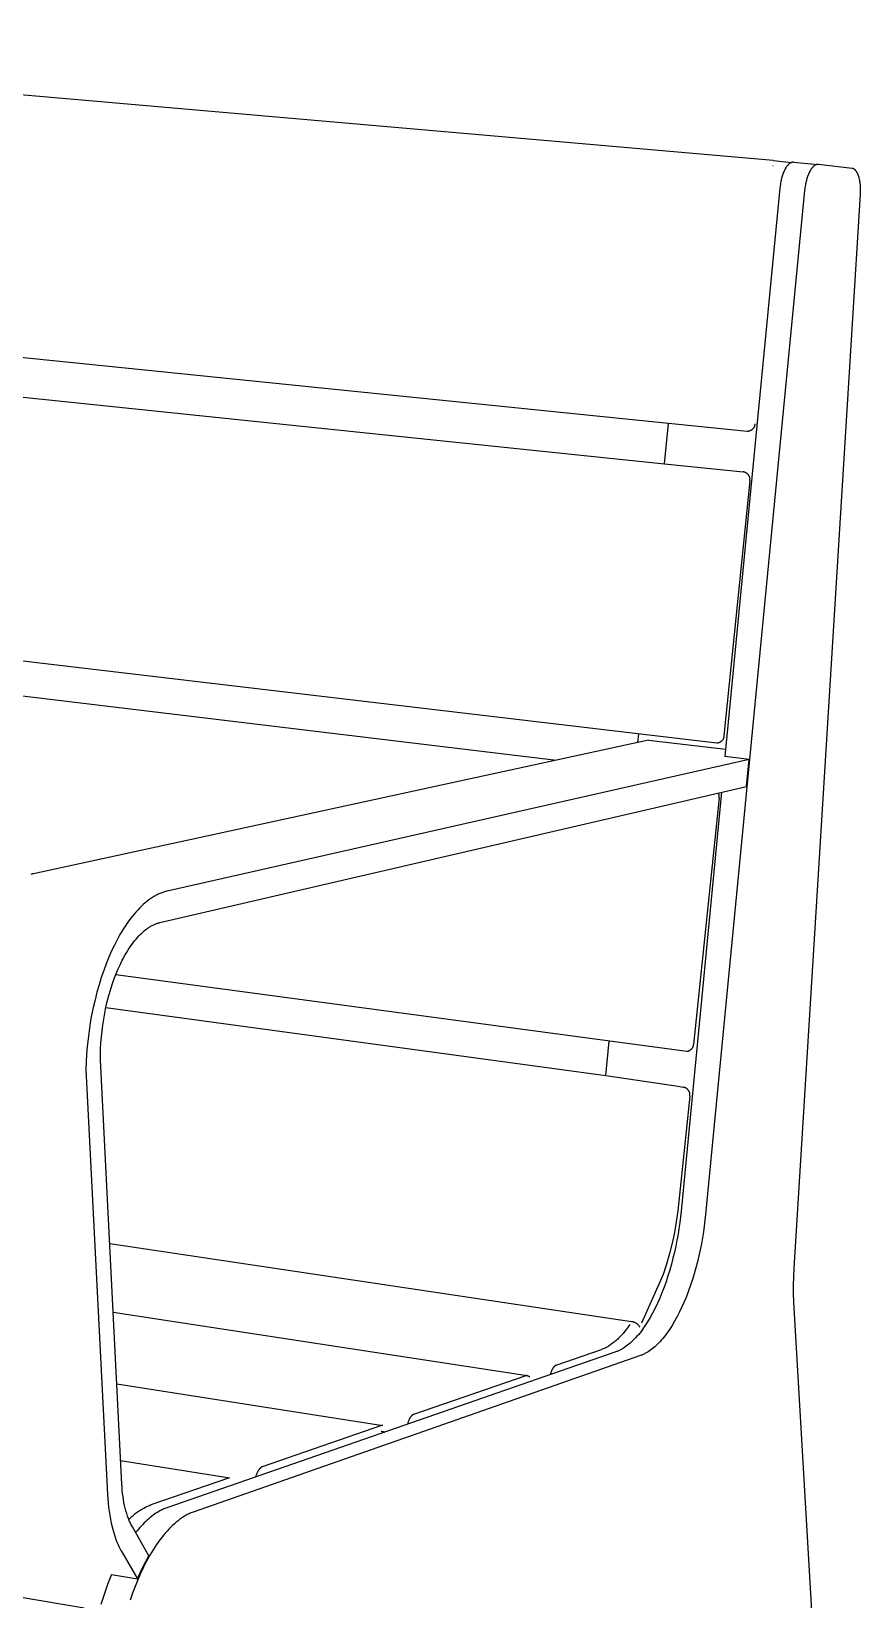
# Model space of a CAD drawing. Header units: millimetres. Extents: x 0 to 1853, y 0 to 2221.
# Drawn here: x 447.3 to 676.9, y 353 to 787.2 of the extents above; entities that cross this region are included whole.
import ezdxf

# ---------------------------------------------------------------- set-up
doc = ezdxf.new("R2010")
doc.units = ezdxf.units.MM
doc.header["$MEASUREMENT"] = 0
doc.layers.add('Domyślny', color=7, linetype='Continuous', true_color=0x000000)
doc.layers.add('Utwórz2D linie widoczne', color=7, linetype='Continuous', true_color=0x000000)

msp = doc.modelspace()

# ---------------------------------------------------------------- linework, layer by layer
at = {"layer": 'Domyślny'}
for p, q in [((622.66, 667.5), (644.45, 665.23)), ((646.28, 662.77), (639.09, 592.12)), ((637.79, 574.98), (630.62, 506.69)), ((606.43, 498.08), (625.79, 495.24)), ((625.79, 495.24), (627.86, 494.88)), ((629.67, 492.38), (626.32, 460.61)), ((622.23, 443.05), (616.29, 429.57)), ((592.62, 417.88), (605.15, 422.21)), ((480.54, 379.3), (502.04, 386.73))]:
    msp.add_line(p, q, dxfattribs=at)
at = {"layer": 'Utwórz2D linie widoczne'}
for p, q in [((244.9, 787.19), (652.73, 751.49)), ((652.85, 751.47), (657.82, 750.89)), ((652.67, 749.98), (652.6, 749.98)), ((655.22, 747.1), (655.13, 746.81)), ((655.31, 747.39), (655.22, 747.1)), ((655.4, 747.67), (655.31, 747.39)), ((655.51, 747.94), (655.4, 747.67)), ((655.61, 748.2), (655.51, 747.94)), ((655.72, 748.46), (655.61, 748.2)), ((655.84, 748.7), (655.72, 748.46)), ((655.95, 748.94), (655.84, 748.7)), ((656.07, 749.16), (655.95, 748.94)), ((656.2, 749.37), (656.07, 749.16)), ((656.26, 749.47), (656.2, 749.37)), ((656.32, 749.57), (656.26, 749.47)), ((656.39, 749.66), (656.32, 749.57)), ((656.45, 749.75), (656.39, 749.66)), ((656.51, 749.84), (656.45, 749.75)), ((656.58, 749.93), (656.51, 749.84)), ((656.64, 750.01), (656.58, 749.93)), ((656.71, 750.09), (656.64, 750.01)), ((656.77, 750.16), (656.71, 750.09)), ((656.84, 750.23), (656.77, 750.16)), ((656.9, 750.3), (656.84, 750.23)), ((656.97, 750.36), (656.9, 750.3)), ((657.04, 750.42), (656.97, 750.36)), ((657.1, 750.48), (657.04, 750.42)), ((657.17, 750.53), (657.1, 750.48)), ((657.23, 750.58), (657.17, 750.53)), ((657.3, 750.63), (657.23, 750.58)), ((657.36, 750.67), (657.3, 750.63)), ((657.43, 750.71), (657.36, 750.67)), ((657.46, 750.73), (657.43, 750.71)), ((657.49, 750.75), (657.46, 750.73)), ((657.52, 750.77), (657.49, 750.75)), ((657.55, 750.78), (657.52, 750.77)), ((657.59, 750.8), (657.55, 750.78)), ((657.62, 750.81), (657.59, 750.8)), ((657.65, 750.83), (657.62, 750.81)), ((657.68, 750.84), (657.65, 750.83)), ((657.71, 750.85), (657.68, 750.84)), ((657.74, 750.87), (657.71, 750.85)), ((657.78, 750.88), (657.74, 750.87)), ((657.82, 750.89), (657.78, 750.88)), ((657.86, 750.9), (657.82, 750.89)), ((657.89, 750.91), (657.86, 750.9)), ((657.93, 750.92), (657.89, 750.91)), ((657.97, 750.93), (657.93, 750.92)), ((658, 750.94), (657.97, 750.93)), ((658.04, 750.94), (658, 750.94)), ((658.08, 750.95), (658.04, 750.94)), ((658.11, 750.95), (658.08, 750.95)), ((658.15, 750.95), (658.11, 750.95)), ((658.19, 750.95), (658.15, 750.95)), ((658.22, 750.95), (658.19, 750.95)), ((658.26, 750.95), (658.22, 750.95)), ((658.3, 750.95), (658.26, 750.95)), ((658.33, 750.95), (658.3, 750.95)), ((658.33, 750.95), (665.14, 750.35)), ((662.26, 747.06), (662.16, 746.78)), ((662.36, 747.34), (662.26, 747.06)), ((662.47, 747.6), (662.36, 747.34)), ((662.58, 747.86), (662.47, 747.6)), ((662.69, 748.1), (662.58, 747.86)), ((662.81, 748.33), (662.69, 748.1)), ((662.93, 748.56), (662.81, 748.33)), ((663.05, 748.77), (662.93, 748.56)), ((663.11, 748.87), (663.05, 748.77)), ((663.18, 748.97), (663.11, 748.87)), ((663.24, 749.06), (663.18, 748.97)), ((663.3, 749.15), (663.24, 749.06)), ((663.37, 749.24), (663.3, 749.15)), ((663.43, 749.32), (663.37, 749.24)), ((663.5, 749.41), (663.43, 749.32)), ((663.56, 749.48), (663.5, 749.41)), ((663.63, 749.56), (663.56, 749.48)), ((663.69, 749.63), (663.63, 749.56)), ((663.76, 749.7), (663.69, 749.63)), ((663.82, 749.76), (663.76, 749.7)), ((663.89, 749.82), (663.82, 749.76)), ((663.95, 749.88), (663.89, 749.82)), ((664.02, 749.93), (663.95, 749.88)), ((664.08, 749.98), (664.02, 749.93)), ((664.15, 750.03), (664.08, 749.98)), ((664.21, 750.07), (664.15, 750.03)), ((664.28, 750.11), (664.21, 750.07)), ((664.31, 750.13), (664.28, 750.11)), ((664.34, 750.15), (664.31, 750.13)), ((664.37, 750.17), (664.34, 750.15)), ((664.4, 750.18), (664.37, 750.17)), ((664.44, 750.2), (664.4, 750.18)), ((664.47, 750.21), (664.44, 750.2)), ((664.5, 750.23), (664.47, 750.21)), ((664.53, 750.24), (664.5, 750.23)), ((664.56, 750.25), (664.53, 750.24)), ((664.59, 750.27), (664.56, 750.25)), ((664.63, 750.28), (664.59, 750.27)), ((664.67, 750.29), (664.63, 750.28)), ((664.71, 750.3), (664.67, 750.29)), ((664.75, 750.31), (664.71, 750.3)), ((664.79, 750.32), (664.75, 750.31)), ((664.83, 750.33), (664.79, 750.32)), ((664.87, 750.34), (664.83, 750.33)), ((664.91, 750.34), (664.87, 750.34)), ((664.95, 750.35), (664.91, 750.34)), ((664.98, 750.35), (664.95, 750.35)), ((665.02, 750.35), (664.98, 750.35)), ((665.06, 750.35), (665.02, 750.35)), ((665.1, 750.35), (665.06, 750.35)), ((665.14, 750.35), (665.1, 750.35)), ((665.18, 750.35), (665.14, 750.35)), ((665.22, 750.35), (665.18, 750.35)), ((674.57, 749.25), (665.22, 750.35)), ((674.6, 749.24), (674.57, 749.25)), ((674.63, 749.24), (674.6, 749.24)), ((674.66, 749.23), (674.63, 749.24)), ((674.7, 749.22), (674.66, 749.23)), ((674.73, 749.22), (674.7, 749.22)), ((674.76, 749.21), (674.73, 749.22)), ((674.79, 749.2), (674.76, 749.21)), ((674.82, 749.19), (674.79, 749.2)), ((674.86, 749.18), (674.82, 749.19)), ((674.89, 749.16), (674.86, 749.18)), ((674.92, 749.15), (674.89, 749.16)), ((674.95, 749.14), (674.92, 749.15)), ((674.98, 749.12), (674.95, 749.14)), ((675.01, 749.11), (674.98, 749.12)), ((675.05, 749.09), (675.01, 749.11)), ((675.08, 749.07), (675.05, 749.09)), ((675.11, 749.05), (675.08, 749.07)), ((675.14, 749.03), (675.11, 749.05)), ((675.17, 749.01), (675.14, 749.03)), ((675.2, 748.99), (675.17, 749.01)), ((675.24, 748.97), (675.2, 748.99)), ((675.27, 748.94), (675.24, 748.97)), ((675.3, 748.92), (675.27, 748.94)), ((675.33, 748.89), (675.3, 748.92)), ((675.36, 748.87), (675.33, 748.89)), ((675.39, 748.84), (675.36, 748.87)), ((675.42, 748.81), (675.39, 748.84)), ((675.45, 748.78), (675.42, 748.81)), ((675.48, 748.75), (675.45, 748.78)), ((675.51, 748.72), (675.48, 748.75)), ((675.54, 748.68), (675.51, 748.72)), ((675.57, 748.65), (675.54, 748.68)), ((675.63, 748.58), (675.57, 748.65)), ((675.69, 748.5), (675.63, 748.58)), ((675.75, 748.42), (675.69, 748.5)), ((675.81, 748.34), (675.75, 748.42)), ((675.86, 748.25), (675.81, 748.34)), ((675.92, 748.16), (675.86, 748.25)), ((675.97, 748.07), (675.92, 748.16)), ((676.03, 747.97), (675.97, 748.07)), ((676.08, 747.87), (676.03, 747.97)), ((676.13, 747.76), (676.08, 747.87)), ((676.18, 747.65), (676.13, 747.76)), ((676.23, 747.54), (676.18, 747.65)), ((676.27, 747.42), (676.23, 747.54)), ((676.32, 747.3), (676.27, 747.42)), ((676.36, 747.17), (676.32, 747.3)), ((676.41, 747.05), (676.36, 747.17)), ((676.49, 746.78), (676.41, 747.05)), ((661.42, 743.16), (633.98, 459.63)), ((654.57, 743.77), (639.37, 586.41)), ((654.63, 744.37), (654.57, 743.77)), ((654.72, 744.99), (654.63, 744.37)), ((654.78, 745.29), (654.72, 744.99)), ((654.84, 745.6), (654.78, 745.29)), ((654.9, 745.91), (654.84, 745.6)), ((654.97, 746.21), (654.9, 745.91)), ((655.05, 746.51), (654.97, 746.21)), ((655.13, 746.81), (655.05, 746.51)), ((661.49, 743.76), (661.42, 743.16)), ((661.58, 744.38), (661.49, 743.76)), ((661.63, 744.68), (661.58, 744.38)), ((661.69, 744.99), (661.63, 744.68)), ((661.76, 745.3), (661.69, 744.99)), ((661.83, 745.6), (661.76, 745.3)), ((661.9, 745.9), (661.83, 745.6)), ((661.99, 746.2), (661.9, 745.9)), ((662.07, 746.49), (661.99, 746.2)), ((662.16, 746.78), (662.07, 746.49)), ((676.56, 746.51), (676.49, 746.78)), ((676.63, 746.22), (676.56, 746.51)), ((676.69, 745.93), (676.63, 746.22)), ((676.74, 745.63), (676.69, 745.93)), ((676.79, 745.32), (676.74, 745.63)), ((676.83, 745), (676.79, 745.32)), ((676.86, 744.68), (676.83, 745)), ((676.89, 744.36), (676.86, 744.68)), ((676.91, 744.03), (676.89, 744.36)), ((676.92, 743.71), (676.91, 744.03)), ((676.91, 742.41), (676.92, 742.73)), ((676.93, 743.38), (676.92, 743.71)), ((676.92, 742.73), (676.93, 743.06)), ((676.93, 743.06), (676.93, 743.38)), ((658.51, 444.76), (676.9, 742.09)), ((676.9, 742.09), (676.91, 742.41)), ((645.49, 676.44), (239.09, 717.82)), ((267.62, 704.4), (622.66, 667.5)), ((622.66, 667.5), (623.73, 678.66)), ((647.28, 677.37), (647.24, 677.31)), ((647.32, 677.43), (647.28, 677.37)), ((647.36, 677.5), (647.32, 677.43)), ((647.4, 677.56), (647.36, 677.5)), ((647.43, 677.63), (647.4, 677.56)), ((647.47, 677.7), (647.43, 677.63)), ((647.5, 677.77), (647.47, 677.7)), ((647.53, 677.84), (647.5, 677.77)), ((647.55, 677.91), (647.53, 677.84)), ((647.57, 677.98), (647.55, 677.91)), ((647.6, 678.05), (647.57, 677.98)), ((647.61, 678.12), (647.6, 678.05)), ((647.63, 678.2), (647.61, 678.12)), ((647.64, 678.27), (647.63, 678.2)), ((647.65, 678.34), (647.64, 678.27)), ((647.66, 678.42), (647.65, 678.34)), ((647.67, 678.49), (647.66, 678.42)), ((645.56, 676.45), (645.49, 676.44)), ((645.64, 676.45), (645.56, 676.45)), ((645.71, 676.45), (645.64, 676.45)), ((645.79, 676.46), (645.71, 676.45)), ((645.86, 676.47), (645.79, 676.46)), ((645.93, 676.49), (645.86, 676.47)), ((646.01, 676.5), (645.93, 676.49)), ((646.08, 676.52), (646.01, 676.5)), ((646.15, 676.54), (646.08, 676.52)), ((646.22, 676.57), (646.15, 676.54)), ((646.29, 676.59), (646.22, 676.57)), ((646.36, 676.62), (646.29, 676.59)), ((646.43, 676.65), (646.36, 676.62)), ((646.5, 676.69), (646.43, 676.65)), ((646.56, 676.72), (646.5, 676.69)), ((646.63, 676.76), (646.56, 676.72)), ((646.69, 676.8), (646.63, 676.76)), ((646.75, 676.84), (646.69, 676.8)), ((646.82, 676.89), (646.75, 676.84)), ((646.87, 676.93), (646.82, 676.89)), ((646.93, 676.98), (646.87, 676.93)), ((646.99, 677.03), (646.93, 676.98)), ((647.04, 677.08), (646.99, 677.03)), ((647.09, 677.14), (647.04, 677.08)), ((647.14, 677.19), (647.09, 677.14)), ((647.19, 677.25), (647.14, 677.19)), ((647.24, 677.31), (647.19, 677.25)), ((644.53, 665.22), (644.45, 665.23)), ((644.6, 665.2), (644.53, 665.22)), ((644.68, 665.18), (644.6, 665.2)), ((644.75, 665.16), (644.68, 665.18)), ((644.82, 665.14), (644.75, 665.16)), ((644.89, 665.11), (644.82, 665.14)), ((644.96, 665.08), (644.89, 665.11)), ((645.03, 665.05), (644.96, 665.08)), ((645.1, 665.02), (645.03, 665.05)), ((645.17, 664.99), (645.1, 665.02)), ((645.23, 664.95), (645.17, 664.99)), ((645.3, 664.91), (645.23, 664.95)), ((645.36, 664.87), (645.3, 664.91)), ((645.42, 664.82), (645.36, 664.87)), ((645.48, 664.78), (645.42, 664.82)), ((645.54, 664.73), (645.48, 664.78)), ((645.59, 664.68), (645.54, 664.73)), ((645.65, 664.63), (645.59, 664.68)), ((645.7, 664.57), (645.65, 664.63)), ((645.75, 664.52), (645.7, 664.57)), ((645.8, 664.46), (645.75, 664.52)), ((645.85, 664.4), (645.8, 664.46)), ((645.89, 664.34), (645.85, 664.4)), ((645.94, 664.28), (645.89, 664.34)), ((645.98, 664.22), (645.94, 664.28)), ((646.02, 664.15), (645.98, 664.22)), ((646.05, 664.08), (646.02, 664.15)), ((646.09, 664.02), (646.05, 664.08)), ((646.12, 663.95), (646.09, 664.02)), ((646.15, 663.88), (646.12, 663.95)), ((646.17, 663.81), (646.15, 663.88)), ((646.2, 663.74), (646.17, 663.81)), ((646.22, 663.66), (646.2, 663.74)), ((646.24, 663.59), (646.22, 663.66)), ((646.26, 663.52), (646.24, 663.59)), ((646.27, 663.44), (646.26, 663.52)), ((646.28, 663.37), (646.27, 663.44)), ((646.29, 663.29), (646.28, 663.37)), ((646.28, 662.77), (646.29, 662.84)), ((646.3, 663.22), (646.29, 663.29)), ((646.29, 662.84), (646.3, 662.92)), ((646.3, 663.14), (646.3, 663.22)), ((646.3, 663.07), (646.3, 663.14)), ((646.3, 662.99), (646.3, 663.07)), ((646.3, 662.92), (646.3, 662.99)), ((637.09, 590.11), (232.36, 637.97)), ((260.94, 625.28), (592.75, 585.42)), ((618.23, 590.95), (447.96, 553.98)), ((615.26, 590.3), (615.49, 592.67)), ((618.23, 590.95), (639.57, 588.42)), ((638.25, 590.54), (638.19, 590.5)), ((638.31, 590.59), (638.25, 590.54)), ((638.37, 590.63), (638.31, 590.59)), ((638.42, 590.68), (638.37, 590.63)), ((638.47, 590.74), (638.42, 590.68)), ((638.53, 590.79), (638.47, 590.74)), ((638.58, 590.84), (638.53, 590.79)), ((638.62, 590.9), (638.58, 590.84)), ((638.67, 590.96), (638.62, 590.9)), ((638.71, 591.02), (638.67, 590.96)), ((638.75, 591.08), (638.71, 591.02)), ((638.79, 591.14), (638.75, 591.08)), ((638.83, 591.21), (638.79, 591.14)), ((638.86, 591.27), (638.83, 591.21)), ((638.9, 591.34), (638.86, 591.27)), ((638.93, 591.41), (638.9, 591.34)), ((638.96, 591.48), (638.93, 591.41)), ((638.98, 591.54), (638.96, 591.48)), ((639, 591.61), (638.98, 591.54)), ((639.02, 591.69), (639, 591.61)), ((639.04, 591.76), (639.02, 591.69)), ((639.06, 591.83), (639.04, 591.76)), ((639.07, 591.9), (639.06, 591.83)), ((639.08, 591.98), (639.07, 591.9)), ((639.09, 592.05), (639.08, 591.98)), ((639.09, 592.12), (639.09, 592.05)), ((637.16, 590.12), (637.09, 590.11)), ((637.24, 590.13), (637.16, 590.12)), ((637.31, 590.14), (637.24, 590.13)), ((637.38, 590.15), (637.31, 590.14)), ((637.45, 590.17), (637.38, 590.15)), ((637.53, 590.18), (637.45, 590.17)), ((637.6, 590.21), (637.53, 590.18)), ((637.67, 590.23), (637.6, 590.21)), ((637.74, 590.25), (637.67, 590.23)), ((637.8, 590.28), (637.74, 590.25)), ((637.87, 590.31), (637.8, 590.28)), ((637.94, 590.34), (637.87, 590.31)), ((638, 590.38), (637.94, 590.34)), ((638.07, 590.42), (638, 590.38)), ((638.13, 590.46), (638.07, 590.42)), ((638.19, 590.5), (638.13, 590.46)), ((646.04, 585.61), (639.37, 586.41)), ((646.04, 585.61), (484.97, 549.18)), ((645.32, 578.15), (646.04, 585.61)), ((482.94, 540.47), (645.32, 578.15)), ((638.42, 576.55), (627.22, 460.59)), ((637.57, 576.27), (637.53, 576.34)), ((637.6, 576.19), (637.57, 576.27)), ((637.63, 576.11), (637.6, 576.19)), ((637.66, 576.04), (637.63, 576.11)), ((637.69, 575.96), (637.66, 576.04)), ((637.71, 575.88), (637.69, 575.96)), ((637.73, 575.8), (637.71, 575.88)), ((637.75, 575.72), (637.73, 575.8)), ((637.77, 575.64), (637.75, 575.72)), ((637.78, 575.55), (637.77, 575.64)), ((637.79, 575.47), (637.78, 575.55)), ((637.8, 575.39), (637.79, 575.47)), ((637.79, 574.98), (637.8, 575.06)), ((637.8, 575.31), (637.8, 575.39)), ((637.8, 575.22), (637.8, 575.31)), ((637.8, 575.14), (637.8, 575.22)), ((637.8, 575.06), (637.8, 575.14)), ((447.45, 553.86), (447.19, 553.78)), ((447.7, 553.92), (447.45, 553.86)), ((447.96, 553.98), (447.7, 553.92)), ((480.65, 547.25), (480.39, 547.08)), ((480.9, 547.42), (480.65, 547.25)), ((481.16, 547.58), (480.9, 547.42)), ((481.42, 547.73), (481.16, 547.58)), ((481.68, 547.88), (481.42, 547.73)), ((481.93, 548.02), (481.68, 547.88)), ((482.19, 548.16), (481.93, 548.02)), ((482.45, 548.28), (482.19, 548.16)), ((482.7, 548.4), (482.45, 548.28)), ((482.96, 548.52), (482.7, 548.4)), ((483.21, 548.62), (482.96, 548.52)), ((483.47, 548.72), (483.21, 548.62)), ((483.72, 548.81), (483.47, 548.72)), ((483.97, 548.9), (483.72, 548.81)), ((484.22, 548.98), (483.97, 548.9)), ((484.47, 549.05), (484.22, 548.98)), ((484.72, 549.12), (484.47, 549.05)), ((484.97, 549.18), (484.72, 549.12)), ((475.81, 542.8), (475.32, 542.2)), ((476.31, 543.37), (475.81, 542.8)), ((476.81, 543.93), (476.31, 543.37)), ((477.31, 544.45), (476.81, 543.93)), ((477.82, 544.96), (477.31, 544.45)), ((478.33, 545.43), (477.82, 544.96)), ((478.84, 545.88), (478.33, 545.43)), ((479.36, 546.31), (478.84, 545.88)), ((479.87, 546.71), (479.36, 546.31)), ((480.13, 546.89), (479.87, 546.71)), ((480.39, 547.08), (480.13, 546.89)), ((472.95, 538.86), (472.5, 538.13)), ((473.41, 539.57), (472.95, 538.86)), ((473.88, 540.26), (473.41, 539.57)), ((474.35, 540.93), (473.88, 540.26)), ((474.83, 541.57), (474.35, 540.93)), ((475.32, 542.2), (474.83, 541.57)), ((478.67, 538.21), (479.06, 538.52)), ((479.06, 538.52), (479.25, 538.67)), ((479.25, 538.67), (479.45, 538.81)), ((479.45, 538.81), (479.65, 538.95)), ((479.65, 538.95), (479.84, 539.08)), ((479.84, 539.08), (480.04, 539.21)), ((480.04, 539.21), (480.24, 539.33)), ((480.24, 539.33), (480.43, 539.45)), ((480.43, 539.45), (480.63, 539.56)), ((480.63, 539.56), (480.82, 539.66)), ((480.82, 539.66), (481.02, 539.76)), ((481.02, 539.76), (481.21, 539.86)), ((481.21, 539.86), (481.41, 539.95)), ((481.41, 539.95), (481.6, 540.03)), ((481.6, 540.03), (481.8, 540.11)), ((481.8, 540.11), (481.99, 540.18)), ((481.99, 540.18), (482.18, 540.25)), ((482.18, 540.25), (482.37, 540.31)), ((482.37, 540.31), (482.56, 540.37)), ((482.56, 540.37), (482.75, 540.42)), ((482.75, 540.42), (482.94, 540.47)), ((470.36, 534.24), (469.56, 532.58)), ((471.19, 535.84), (470.36, 534.24)), ((471.61, 536.62), (471.19, 535.84)), ((472.05, 537.39), (471.61, 536.62)), ((472.5, 538.13), (472.05, 537.39)), ((474.88, 533.98), (475.24, 534.49)), ((475.24, 534.49), (475.61, 534.98)), ((475.61, 534.98), (475.98, 535.45)), ((475.98, 535.45), (476.35, 535.9)), ((476.35, 535.9), (476.73, 536.34)), ((476.73, 536.34), (477.12, 536.75)), ((477.12, 536.75), (477.5, 537.15)), ((477.5, 537.15), (477.89, 537.52)), ((477.89, 537.52), (478.28, 537.88)), ((478.28, 537.88), (478.67, 538.21)), ((468.81, 530.85), (468.08, 529.05)), ((469.56, 532.58), (468.81, 530.85)), ((471.9, 528.75), (472.51, 530)), ((472.51, 530), (472.83, 530.61)), ((472.83, 530.61), (473.15, 531.2)), ((473.15, 531.2), (473.49, 531.79)), ((473.49, 531.79), (473.83, 532.36)), ((473.83, 532.36), (474.17, 532.91)), ((474.17, 532.91), (474.52, 533.45)), ((474.52, 533.45), (474.88, 533.98)), ((467.38, 527.18), (466.71, 525.24)), ((468.08, 529.05), (467.38, 527.18)), ((470.22, 524.72), (470.76, 526.11)), ((628.78, 504.73), (470.71, 526)), ((470.76, 526.11), (471.31, 527.45)), ((471.31, 527.45), (471.9, 528.75)), ((465.51, 521.2), (464.97, 519.1)), ((466.09, 523.24), (465.51, 521.2)), ((466.71, 525.24), (466.09, 523.24)), ((468.79, 520.22), (469.24, 521.76)), ((469.24, 521.76), (469.72, 523.26)), ((469.72, 523.26), (470.22, 524.72)), ((464.48, 516.98), (464.04, 514.83)), ((464.97, 519.1), (464.48, 516.98)), ((467.67, 515.39), (468.01, 517.03)), ((467.99, 516.96), (606.43, 498.08)), ((468.01, 517.03), (468.38, 518.64)), ((468.38, 518.64), (468.79, 520.22)), ((463.65, 512.66), (463.32, 510.48)), ((464.04, 514.83), (463.65, 512.66)), ((467.12, 512.08), (467.37, 513.74)), ((467.37, 513.74), (467.67, 515.39)), ((463.03, 508.3), (462.81, 506.13)), ((463.32, 510.48), (463.03, 508.3)), ((466.61, 507.12), (466.74, 508.77)), ((466.74, 508.77), (466.91, 510.42)), ((466.91, 510.42), (467.12, 512.08)), ((462.63, 503.98), (462.51, 501.85)), ((462.81, 506.13), (462.63, 503.98)), ((466.48, 503.9), (466.52, 505.5)), ((466.48, 502.34), (466.48, 503.9)), ((466.52, 505.5), (466.61, 507.12)), ((606.43, 498.08), (607.34, 507.61)), ((628.85, 504.74), (628.78, 504.73)), ((628.92, 504.75), (628.85, 504.74)), ((629, 504.76), (628.92, 504.75)), ((629.07, 504.78), (629, 504.76)), ((629.14, 504.8), (629.07, 504.78)), ((629.21, 504.82), (629.14, 504.8)), ((629.27, 504.85), (629.21, 504.82)), ((629.34, 504.88), (629.27, 504.85)), ((629.41, 504.91), (629.34, 504.88)), ((629.47, 504.94), (629.41, 504.91)), ((629.54, 504.97), (629.47, 504.94)), ((629.6, 505.01), (629.54, 504.97)), ((629.66, 505.05), (629.6, 505.01)), ((629.73, 505.09), (629.66, 505.05)), ((629.78, 505.13), (629.73, 505.09)), ((629.84, 505.18), (629.78, 505.13)), ((629.9, 505.22), (629.84, 505.18)), ((629.95, 505.27), (629.9, 505.22)), ((630.01, 505.32), (629.95, 505.27)), ((630.06, 505.37), (630.01, 505.32)), ((630.11, 505.43), (630.06, 505.37)), ((630.15, 505.48), (630.11, 505.43)), ((630.2, 505.54), (630.15, 505.48)), ((630.24, 505.6), (630.2, 505.54)), ((630.28, 505.66), (630.24, 505.6)), ((630.32, 505.72), (630.28, 505.66)), ((630.36, 505.79), (630.32, 505.72)), ((630.39, 505.85), (630.36, 505.79)), ((630.42, 505.92), (630.39, 505.85)), ((630.45, 505.98), (630.42, 505.92)), ((630.48, 506.05), (630.45, 505.98)), ((630.51, 506.12), (630.48, 506.05)), ((630.53, 506.19), (630.51, 506.12)), ((630.55, 506.26), (630.53, 506.19)), ((630.57, 506.33), (630.55, 506.26)), ((630.58, 506.4), (630.57, 506.33)), ((630.6, 506.47), (630.58, 506.4)), ((630.61, 506.54), (630.6, 506.47)), ((630.62, 506.69), (630.61, 506.62)), ((630.61, 506.62), (630.61, 506.54)), ((462.51, 501.85), (462.44, 499.76)), ((462.44, 499.76), (468.44, 382.12)), ((472.4, 385), (466.48, 502.34)), ((627.94, 494.87), (627.86, 494.88)), ((628.01, 494.85), (627.94, 494.87)), ((628.09, 494.83), (628.01, 494.85)), ((628.16, 494.81), (628.09, 494.83)), ((628.23, 494.78), (628.16, 494.81)), ((628.3, 494.75), (628.23, 494.78)), ((628.37, 494.72), (628.3, 494.75)), ((628.44, 494.69), (628.37, 494.72)), ((628.51, 494.65), (628.44, 494.69)), ((628.58, 494.61), (628.51, 494.65)), ((628.65, 494.57), (628.58, 494.61)), ((628.71, 494.53), (628.65, 494.57)), ((628.77, 494.49), (628.71, 494.53)), ((628.84, 494.44), (628.77, 494.49)), ((628.9, 494.39), (628.84, 494.44)), ((628.95, 494.34), (628.9, 494.39)), ((629.01, 494.29), (628.95, 494.34)), ((629.06, 494.23), (629.01, 494.29)), ((629.12, 494.17), (629.06, 494.23)), ((629.17, 494.12), (629.12, 494.17)), ((629.22, 494.05), (629.17, 494.12)), ((629.26, 493.99), (629.22, 494.05)), ((629.31, 493.93), (629.26, 493.99)), ((629.35, 493.86), (629.31, 493.93)), ((629.39, 493.8), (629.35, 493.86)), ((629.43, 493.73), (629.39, 493.8)), ((629.46, 493.66), (629.43, 493.73)), ((629.49, 493.59), (629.46, 493.66)), ((629.52, 493.52), (629.49, 493.59)), ((629.55, 493.45), (629.52, 493.52)), ((629.58, 493.38), (629.55, 493.45)), ((629.6, 493.3), (629.58, 493.38)), ((629.62, 493.23), (629.6, 493.3)), ((629.64, 493.15), (629.62, 493.23)), ((629.65, 493.08), (629.64, 493.15)), ((629.67, 493), (629.65, 493.08)), ((629.68, 492.92), (629.67, 493)), ((629.67, 492.38), (629.68, 492.46)), ((629.68, 492.85), (629.68, 492.92)), ((629.69, 492.77), (629.68, 492.85)), ((629.68, 492.46), (629.69, 492.54)), ((629.69, 492.69), (629.69, 492.77)), ((629.69, 492.61), (629.69, 492.69)), ((629.69, 492.54), (629.69, 492.61)), ((626.32, 460.61), (625.89, 457.63)), ((627.22, 460.59), (627.06, 459.02)), ((625.89, 457.63), (625.36, 454.66)), ((626.86, 457.42), (626.63, 455.79)), ((627.06, 459.02), (626.86, 457.42)), ((633.62, 456.44), (633.39, 454.82)), ((633.82, 458.05), (633.62, 456.44)), ((633.98, 459.63), (633.82, 458.05)), ((469.04, 451.57), (614.18, 429.93)), ((624.73, 451.72), (624, 448.8)), ((625.36, 454.66), (624.73, 451.72)), ((626.07, 452.5), (625.74, 450.84)), ((626.37, 454.15), (626.07, 452.5)), ((626.63, 455.79), (626.37, 454.15)), ((633.13, 453.18), (632.83, 451.52)), ((633.39, 454.82), (633.13, 453.18)), ((624, 448.8), (623.16, 445.91)), ((624.98, 447.52), (624.55, 445.86)), ((625.38, 449.18), (624.98, 447.52)), ((625.74, 450.84), (625.38, 449.18)), ((632.14, 448.19), (631.74, 446.53)), ((632.5, 449.86), (632.14, 448.19)), ((632.83, 451.52), (632.5, 449.86)), ((623.16, 445.91), (622.23, 443.05)), ((624.09, 444.23), (623.59, 442.61)), ((624.55, 445.86), (624.09, 444.23)), ((630.85, 443.24), (630.36, 441.62)), ((631.31, 444.88), (630.85, 443.24)), ((631.74, 446.53), (631.31, 444.88)), ((658.4, 442.41), (658.51, 444.76)), ((622.51, 439.46), (621.93, 437.94)), ((623.07, 441.02), (622.51, 439.46)), ((623.59, 442.61), (623.07, 441.02)), ((629.83, 440.03), (629.28, 438.47)), ((630.36, 441.62), (629.83, 440.03)), ((658.35, 440.06), (658.4, 442.41)), ((658.37, 437.71), (658.35, 440.06)), ((620.68, 435.04), (620.03, 433.66)), ((621.32, 436.46), (620.68, 435.04)), ((621.93, 437.94), (621.32, 436.46)), ((628.09, 435.46), (627.45, 434.04)), ((628.69, 436.94), (628.09, 435.46)), ((629.28, 438.47), (628.69, 436.94)), ((658.47, 435.37), (658.37, 437.71)), ((674.58, 157.04), (658.47, 435.37)), ((470, 432.54), (584.59, 415.03)), ((613.59, 430.02), (613.69, 430)), ((613.69, 430), (613.8, 429.98)), ((613.8, 429.98), (613.9, 429.95)), ((613.9, 429.95), (614, 429.92)), ((614, 429.92), (614.11, 429.89)), ((614.11, 429.89), (614.21, 429.85)), ((617.95, 429.91), (617.59, 429.35)), ((618.66, 431.1), (617.95, 429.91)), ((619.35, 432.35), (618.66, 431.1)), ((620.03, 433.66), (619.35, 432.35)), ((625.43, 430.09), (624.73, 428.9)), ((626.12, 431.34), (625.43, 430.09)), ((626.8, 432.66), (626.12, 431.34)), ((627.45, 434.04), (626.8, 432.66)), ((610.17, 425.64), (609.92, 425.39)), ((610.67, 426.16), (610.17, 425.64)), ((611.16, 426.71), (610.67, 426.16)), ((611.64, 427.3), (611.16, 426.71)), ((612.12, 427.91), (611.64, 427.3)), ((612.59, 428.54), (612.12, 427.91)), ((613.06, 429.21), (612.59, 428.54)), ((614.21, 429.85), (614.3, 429.81)), ((614.3, 429.81), (614.4, 429.76)), ((614.4, 429.76), (614.5, 429.72)), ((614.5, 429.72), (614.59, 429.66)), ((614.59, 429.66), (614.68, 429.61)), ((615.01, 425.91), (614.64, 425.49)), ((614.68, 429.61), (614.77, 429.55)), ((614.77, 429.55), (614.86, 429.49)), ((614.86, 429.49), (614.95, 429.43)), ((614.95, 429.43), (615.03, 429.36)), ((615.39, 426.34), (615.01, 425.91)), ((615.03, 429.36), (615.11, 429.29)), ((615.11, 429.29), (615.19, 429.22)), ((615.19, 429.22), (615.27, 429.14)), ((615.27, 429.14), (615.34, 429.07)), ((615.34, 429.07), (615.41, 428.99)), ((615.76, 426.79), (615.39, 426.34)), ((615.41, 428.99), (615.48, 428.9)), ((615.48, 428.9), (615.55, 428.82)), ((615.55, 428.82), (615.61, 428.73)), ((615.61, 428.73), (615.67, 428.64)), ((615.67, 428.64), (615.72, 428.55)), ((615.72, 428.55), (615.78, 428.46)), ((616.13, 427.27), (615.76, 426.79)), ((616.5, 427.76), (616.13, 427.27)), ((616.86, 428.27), (616.5, 427.76)), ((617.23, 428.8), (616.86, 428.27)), ((617.59, 429.35), (617.23, 428.8)), ((622.54, 425.78), (622.17, 425.33)), ((622.91, 426.25), (622.54, 425.78)), ((623.28, 426.75), (622.91, 426.25)), ((623.64, 427.26), (623.28, 426.75)), ((624.01, 427.79), (623.64, 427.26)), ((624.37, 428.34), (624.01, 427.79)), ((624.73, 428.9), (624.37, 428.34)), ((461.99, 350.62), (28.57, 423.86)), ((609.2, 421.6), (484.89, 378.43)), ((605.4, 422.3), (605.15, 422.21)), ((605.65, 422.4), (605.4, 422.3)), ((605.9, 422.51), (605.65, 422.4)), ((606.15, 422.63), (605.9, 422.51)), ((606.4, 422.75), (606.15, 422.63)), ((606.65, 422.89), (606.4, 422.75)), ((606.9, 423.03), (606.65, 422.89)), ((607.16, 423.18), (606.9, 423.03)), ((607.41, 423.34), (607.16, 423.18)), ((607.66, 423.51), (607.41, 423.34)), ((607.91, 423.68), (607.66, 423.51)), ((608.17, 423.87), (607.91, 423.68)), ((608.42, 424.06), (608.17, 423.87)), ((608.67, 424.26), (608.42, 424.06)), ((608.92, 424.47), (608.67, 424.26)), ((609.17, 424.69), (608.92, 424.47)), ((609.42, 424.91), (609.17, 424.69)), ((609.37, 421.67), (609.2, 421.6)), ((609.54, 421.73), (609.37, 421.67)), ((609.67, 425.15), (609.42, 424.91)), ((609.72, 421.8), (609.54, 421.73)), ((609.92, 425.39), (609.67, 425.15)), ((609.89, 421.88), (609.72, 421.8)), ((610.07, 421.96), (609.89, 421.88)), ((610.25, 422.04), (610.07, 421.96)), ((610.42, 422.13), (610.25, 422.04)), ((610.6, 422.22), (610.42, 422.13)), ((610.78, 422.32), (610.6, 422.22)), ((610.96, 422.43), (610.78, 422.32)), ((611.14, 422.53), (610.96, 422.43)), ((611.32, 422.64), (611.14, 422.53)), ((611.68, 422.88), (611.32, 422.64)), ((612.05, 423.14), (611.68, 422.88)), ((612.42, 423.42), (612.05, 423.14)), ((612.78, 423.71), (612.42, 423.42)), ((613.15, 424.03), (612.78, 423.71)), ((613.53, 424.37), (613.15, 424.03)), ((613.9, 424.72), (613.53, 424.37)), ((614.27, 425.1), (613.9, 424.72)), ((614.64, 425.49), (614.27, 425.1)), ((617.4, 421.2), (617.23, 421.11)), ((617.58, 421.3), (617.4, 421.2)), ((617.76, 421.4), (617.58, 421.3)), ((617.94, 421.51), (617.76, 421.4)), ((618.12, 421.62), (617.94, 421.51)), ((618.48, 421.86), (618.12, 421.62)), ((618.85, 422.12), (618.48, 421.86)), ((619.21, 422.4), (618.85, 422.12)), ((619.58, 422.69), (619.21, 422.4)), ((619.95, 423.01), (619.58, 422.69)), ((620.32, 423.35), (619.95, 423.01)), ((620.69, 423.7), (620.32, 423.35)), ((621.06, 424.08), (620.69, 423.7)), ((621.43, 424.47), (621.06, 424.08)), ((621.8, 424.89), (621.43, 424.47)), ((622.17, 425.33), (621.8, 424.89)), ((616.01, 420.58), (492.18, 377.24)), ((591.63, 416.88), (591.58, 416.79)), ((591.68, 416.97), (591.63, 416.88)), ((591.74, 417.06), (591.68, 416.97)), ((591.79, 417.15), (591.74, 417.06)), ((591.85, 417.23), (591.79, 417.15)), ((591.9, 417.3), (591.85, 417.23)), ((591.96, 417.37), (591.9, 417.3)), ((592.02, 417.44), (591.96, 417.37)), ((592.04, 417.47), (592.02, 417.44)), ((592.07, 417.5), (592.04, 417.47)), ((592.1, 417.53), (592.07, 417.5)), ((592.13, 417.56), (592.1, 417.53)), ((592.16, 417.58), (592.13, 417.56)), ((592.19, 417.61), (592.16, 417.58)), ((592.21, 417.64), (592.19, 417.61)), ((592.24, 417.66), (592.21, 417.64)), ((592.27, 417.68), (592.24, 417.66)), ((592.3, 417.7), (592.27, 417.68)), ((592.33, 417.72), (592.3, 417.7)), ((592.35, 417.74), (592.33, 417.72)), ((592.38, 417.76), (592.35, 417.74)), ((592.41, 417.78), (592.38, 417.76)), ((592.43, 417.8), (592.41, 417.78)), ((592.46, 417.81), (592.43, 417.8)), ((592.49, 417.83), (592.46, 417.81)), ((592.52, 417.84), (592.49, 417.83)), ((592.54, 417.85), (592.52, 417.84)), ((592.57, 417.86), (592.54, 417.85)), ((592.59, 417.87), (592.57, 417.86)), ((592.62, 417.88), (592.59, 417.87)), ((616.18, 420.64), (616.01, 420.58)), ((616.35, 420.71), (616.18, 420.64)), ((616.52, 420.78), (616.35, 420.71)), ((616.7, 420.85), (616.52, 420.78)), ((616.87, 420.93), (616.7, 420.85)), ((617.05, 421.02), (616.87, 420.93)), ((617.23, 421.11), (617.05, 421.02)), ((471, 412.76), (544.65, 401.22)), ((584.25, 414.99), (553.18, 404.25)), ((584.27, 415), (584.25, 414.99)), ((584.3, 415.01), (584.27, 415)), ((584.32, 415.02), (584.3, 415.01)), ((584.34, 415.02), (584.32, 415.02)), ((584.37, 415.03), (584.34, 415.02)), ((584.39, 415.03), (584.37, 415.03)), ((584.42, 415.03), (584.39, 415.03)), ((584.44, 415.04), (584.42, 415.03)), ((584.47, 415.04), (584.44, 415.04)), ((584.49, 415.04), (584.47, 415.04)), ((584.52, 415.04), (584.49, 415.04)), ((584.5, 415.04), (584.58, 415.03)), ((584.54, 415.04), (584.52, 415.04)), ((584.57, 415.04), (584.54, 415.04)), ((584.59, 415.03), (584.57, 415.04)), ((584.58, 415.03), (584.65, 415.01)), ((584.65, 415.01), (584.72, 414.99)), ((584.72, 414.99), (584.79, 414.97)), ((584.79, 414.97), (584.86, 414.95)), ((584.86, 414.95), (584.92, 414.93)), ((584.92, 414.93), (584.99, 414.9)), ((584.99, 414.9), (585.06, 414.87)), ((585.06, 414.87), (585.12, 414.84)), ((585.12, 414.84), (585.18, 414.81)), ((585.18, 414.81), (585.25, 414.77)), ((585.25, 414.77), (585.31, 414.73)), ((591.07, 415.54), (591.01, 415.29)), ((591.15, 415.79), (591.07, 415.54)), ((591.19, 415.91), (591.15, 415.79)), ((591.24, 416.03), (591.19, 415.91)), ((591.28, 416.14), (591.24, 416.03)), ((591.33, 416.26), (591.28, 416.14)), ((591.37, 416.37), (591.33, 416.26)), ((591.42, 416.48), (591.37, 416.37)), ((591.47, 416.59), (591.42, 416.48)), ((591.52, 416.69), (591.47, 416.59)), ((591.58, 416.79), (591.52, 416.69)), ((552.57, 403.82), (552.54, 403.79)), ((552.6, 403.85), (552.57, 403.82)), ((552.63, 403.88), (552.6, 403.85)), ((552.66, 403.91), (552.63, 403.88)), ((552.69, 403.94), (552.66, 403.91)), ((552.72, 403.97), (552.69, 403.94)), ((552.75, 403.99), (552.72, 403.97)), ((552.78, 404.02), (552.75, 403.99)), ((552.81, 404.04), (552.78, 404.02)), ((552.84, 404.06), (552.81, 404.04)), ((552.86, 404.09), (552.84, 404.06)), ((552.89, 404.11), (552.86, 404.09)), ((552.92, 404.13), (552.89, 404.11)), ((552.95, 404.14), (552.92, 404.13)), ((552.98, 404.16), (552.95, 404.14)), ((553.01, 404.18), (552.98, 404.16)), ((553.04, 404.19), (553.01, 404.18)), ((553.07, 404.21), (553.04, 404.19)), ((553.09, 404.22), (553.07, 404.21)), ((553.12, 404.23), (553.09, 404.22)), ((553.15, 404.24), (553.12, 404.23)), ((553.18, 404.25), (553.15, 404.24)), ((544.28, 401.18), (511.26, 389.76)), ((544.2, 399.63), (544.27, 399.62)), ((544.27, 399.62), (544.34, 399.61)), ((544.31, 401.19), (544.28, 401.18)), ((544.34, 401.19), (544.31, 401.19)), ((544.36, 401.2), (544.34, 401.19)), ((544.34, 399.61), (544.42, 399.59)), ((544.39, 401.21), (544.36, 401.2)), ((544.42, 401.21), (544.39, 401.21)), ((544.45, 401.22), (544.42, 401.21)), ((544.42, 399.59), (544.49, 399.57)), ((544.44, 399.66), (545.23, 399.39)), ((544.48, 401.22), (544.45, 401.22)), ((544.5, 401.22), (544.48, 401.22)), ((544.49, 399.57), (544.56, 399.54)), ((544.53, 401.23), (544.5, 401.22)), ((544.56, 401.23), (544.53, 401.23)), ((544.59, 401.23), (544.56, 401.23)), ((544.56, 399.54), (544.63, 399.52)), ((544.62, 401.22), (544.59, 401.23)), ((544.65, 401.22), (544.62, 401.22)), ((544.63, 399.52), (544.69, 399.49)), ((544.69, 399.49), (544.76, 399.46)), ((551.54, 401.82), (551.47, 401.56)), ((551.62, 402.07), (551.54, 401.82)), ((551.67, 402.2), (551.62, 402.07)), ((551.71, 402.32), (551.67, 402.2)), ((551.76, 402.44), (551.71, 402.32)), ((551.81, 402.56), (551.76, 402.44)), ((551.86, 402.68), (551.81, 402.56)), ((551.91, 402.79), (551.86, 402.68)), ((551.96, 402.9), (551.91, 402.79)), ((552.02, 403.01), (551.96, 402.9)), ((552.07, 403.11), (552.02, 403.01)), ((552.13, 403.21), (552.07, 403.11)), ((552.18, 403.3), (552.13, 403.21)), ((552.24, 403.4), (552.18, 403.3)), ((552.3, 403.48), (552.24, 403.4)), ((552.36, 403.57), (552.3, 403.48)), ((552.42, 403.64), (552.36, 403.57)), ((552.48, 403.72), (552.42, 403.64)), ((552.54, 403.79), (552.48, 403.72)), ((544.76, 399.46), (544.83, 399.43)), ((544.83, 399.43), (544.89, 399.39)), ((544.89, 399.39), (544.96, 399.36)), ((544.96, 399.36), (545.02, 399.32)), ((472.07, 391.55), (502.25, 386.7)), ((509.53, 387.23), (509.46, 386.97)), ((509.62, 387.5), (509.53, 387.23)), ((509.66, 387.63), (509.62, 387.5)), ((509.71, 387.76), (509.66, 387.63)), ((509.76, 387.88), (509.71, 387.76)), ((509.81, 388), (509.76, 387.88)), ((509.86, 388.13), (509.81, 388)), ((509.92, 388.24), (509.86, 388.13)), ((509.97, 388.36), (509.92, 388.24)), ((510.03, 388.47), (509.97, 388.36)), ((510.09, 388.57), (510.03, 388.47)), ((510.15, 388.68), (510.09, 388.57)), ((510.21, 388.77), (510.15, 388.68)), ((510.27, 388.87), (510.21, 388.77)), ((510.33, 388.96), (510.27, 388.87)), ((510.39, 389.04), (510.33, 388.96)), ((510.46, 389.13), (510.39, 389.04)), ((510.52, 389.2), (510.46, 389.13)), ((510.58, 389.27), (510.52, 389.2)), ((510.62, 389.31), (510.58, 389.27)), ((510.65, 389.34), (510.62, 389.31)), ((510.68, 389.37), (510.65, 389.34)), ((510.71, 389.4), (510.68, 389.37)), ((510.74, 389.43), (510.71, 389.4)), ((510.77, 389.46), (510.74, 389.43)), ((510.81, 389.49), (510.77, 389.46)), ((510.84, 389.52), (510.81, 389.49)), ((510.87, 389.54), (510.84, 389.52)), ((510.9, 389.56), (510.87, 389.54)), ((510.93, 389.59), (510.9, 389.56)), ((510.96, 389.61), (510.93, 389.59)), ((510.99, 389.63), (510.96, 389.61)), ((511.02, 389.65), (510.99, 389.63)), ((511.05, 389.67), (511.02, 389.65)), ((511.08, 389.68), (511.05, 389.67)), ((511.11, 389.7), (511.08, 389.68)), ((511.14, 389.71), (511.11, 389.7)), ((511.17, 389.73), (511.14, 389.71)), ((511.2, 389.74), (511.17, 389.73)), ((511.23, 389.75), (511.2, 389.74)), ((511.26, 389.76), (511.23, 389.75)), ((468.44, 382.12), (468.51, 380.94)), ((472.45, 384.12), (472.4, 385)), ((472.52, 383.24), (472.45, 384.12)), ((472.61, 382.37), (472.52, 383.24)), ((472.72, 381.52), (472.61, 382.37)), ((468.51, 380.94), (468.61, 379.77)), ((468.61, 379.77), (468.73, 378.61)), ((468.73, 378.61), (468.87, 377.48)), ((472.85, 380.69), (472.72, 381.52)), ((472.99, 379.87), (472.85, 380.69)), ((473.15, 379.08), (472.99, 379.87)), ((473.33, 378.31), (473.15, 379.08)), ((473.52, 377.56), (473.33, 378.31)), ((477.45, 377.74), (477.94, 378.04)), ((477.94, 378.04), (478.44, 378.33)), ((478.44, 378.33), (478.96, 378.6)), ((478.96, 378.6), (479.48, 378.85)), ((479.48, 378.85), (480.01, 379.08)), ((480.01, 379.08), (480.54, 379.3)), ((483.49, 377.85), (483.21, 377.71)), ((483.77, 377.98), (483.49, 377.85)), ((484.05, 378.1), (483.77, 377.98)), ((484.33, 378.22), (484.05, 378.1)), ((484.61, 378.33), (484.33, 378.22)), ((484.89, 378.43), (484.61, 378.33)), ((468.87, 377.48), (469.04, 376.36)), ((469.04, 376.36), (469.23, 375.27)), ((469.23, 375.27), (469.45, 374.21)), ((469.45, 374.21), (469.69, 373.18)), ((473.74, 376.84), (473.52, 377.56)), ((473.96, 376.14), (473.74, 376.84)), ((474.21, 375.48), (473.96, 376.14)), ((474.33, 375.15), (474.21, 375.48)), ((474.32, 375.18), (474.73, 375.59)), ((474.46, 374.84), (474.33, 375.15)), ((474.6, 374.53), (474.46, 374.84)), ((474.73, 374.23), (474.6, 374.53)), ((474.73, 375.59), (475.15, 375.99)), ((474.87, 373.94), (474.73, 374.23)), ((475.02, 373.66), (474.87, 373.94)), ((475.16, 373.39), (475.02, 373.66)), ((475.15, 375.99), (475.59, 376.37)), ((475.59, 376.37), (476.03, 376.74)), ((476.03, 376.74), (476.49, 377.09)), ((476.49, 377.09), (476.96, 377.42)), ((476.96, 377.42), (477.45, 377.74)), ((477.81, 373.42), (477.41, 372.97)), ((478.22, 373.84), (477.81, 373.42)), ((478.62, 374.25), (478.22, 373.84)), ((479.02, 374.64), (478.62, 374.25)), ((479.43, 375.02), (479.02, 374.64)), ((479.83, 375.37), (479.43, 375.02)), ((480.24, 375.72), (479.83, 375.37)), ((480.64, 376.04), (480.24, 375.72)), ((481.05, 376.35), (480.64, 376.04)), ((481.45, 376.64), (481.05, 376.35)), ((481.85, 376.91), (481.45, 376.64)), ((482.25, 377.16), (481.85, 376.91)), ((482.65, 377.4), (482.25, 377.16)), ((482.93, 377.56), (482.65, 377.4)), ((483.21, 377.71), (482.93, 377.56)), ((486.44, 373.54), (485.93, 373.05)), ((486.94, 374), (486.44, 373.54)), ((487.45, 374.44), (486.94, 374)), ((487.95, 374.85), (487.45, 374.44)), ((488.45, 375.23), (487.95, 374.85)), ((488.95, 375.58), (488.45, 375.23)), ((489.2, 375.75), (488.95, 375.58)), ((489.45, 375.91), (489.2, 375.75)), ((489.7, 376.06), (489.45, 375.91)), ((489.95, 376.21), (489.7, 376.06)), ((490.23, 376.37), (489.95, 376.21)), ((490.51, 376.52), (490.23, 376.37)), ((490.79, 376.66), (490.51, 376.52)), ((491.07, 376.79), (490.79, 376.66)), ((491.34, 376.92), (491.07, 376.79)), ((491.62, 377.03), (491.34, 376.92)), ((491.9, 377.14), (491.62, 377.03)), ((492.18, 377.24), (491.9, 377.14)), ((469.69, 373.18), (469.95, 372.18)), ((469.95, 372.18), (470.24, 371.22)), ((470.24, 371.22), (470.54, 370.29)), ((470.54, 370.29), (470.87, 369.41)), ((470.87, 369.41), (471.04, 368.98)), ((475.31, 373.12), (475.16, 373.39)), ((479.91, 365.16), (475.31, 373.12)), ((476.62, 372.04), (476.22, 371.55)), ((477.01, 372.51), (476.62, 372.04)), ((477.41, 372.97), (477.01, 372.51)), ((482.95, 369.58), (482.47, 368.91)), ((483.44, 370.22), (482.95, 369.58)), ((483.94, 370.84), (483.44, 370.22)), ((484.43, 371.43), (483.94, 370.84)), ((484.93, 371.99), (484.43, 371.43)), ((485.43, 372.54), (484.93, 371.99)), ((485.93, 373.05), (485.43, 372.54)), ((471.04, 368.98), (471.21, 368.56)), ((471.21, 368.56), (471.39, 368.15)), ((471.39, 368.15), (471.57, 367.75)), ((471.57, 367.75), (471.76, 367.37)), ((471.76, 367.37), (471.95, 366.99)), ((471.95, 366.99), (472.15, 366.63)), ((472.15, 366.63), (472.35, 366.27)), ((472.35, 366.27), (476.73, 358.72)), ((479.05, 363.58), (479.91, 365.16)), ((480.13, 365.26), (479.24, 363.66)), ((480.59, 366.03), (480.13, 365.26)), ((481.05, 366.79), (480.59, 366.03)), ((481.52, 367.52), (481.05, 366.79)), ((481.99, 368.23), (481.52, 367.52)), ((482.47, 368.91), (481.99, 368.23)), ((477.46, 360.37), (478.23, 361.99)), ((478.39, 361.99), (477.57, 360.26)), ((478.23, 361.99), (479.05, 363.58)), ((479.24, 363.66), (478.39, 361.99)), ((468.46, 357.19), (467.48, 354.43)), ((469.54, 359.92), (468.46, 357.19)), ((469.54, 359.92), (476.73, 358.72)), ((476.05, 356.65), (475.35, 354.79)), ((476.79, 358.48), (476.05, 356.65)), ((476.73, 358.72), (477.46, 360.37)), ((477.57, 360.26), (476.79, 358.48)), ((467.48, 354.43), (466.59, 351.63)), ((475.35, 354.79), (474.69, 352.88))]:
    msp.add_line(p, q, dxfattribs=at)

doc.saveas('drawing.dxf')
